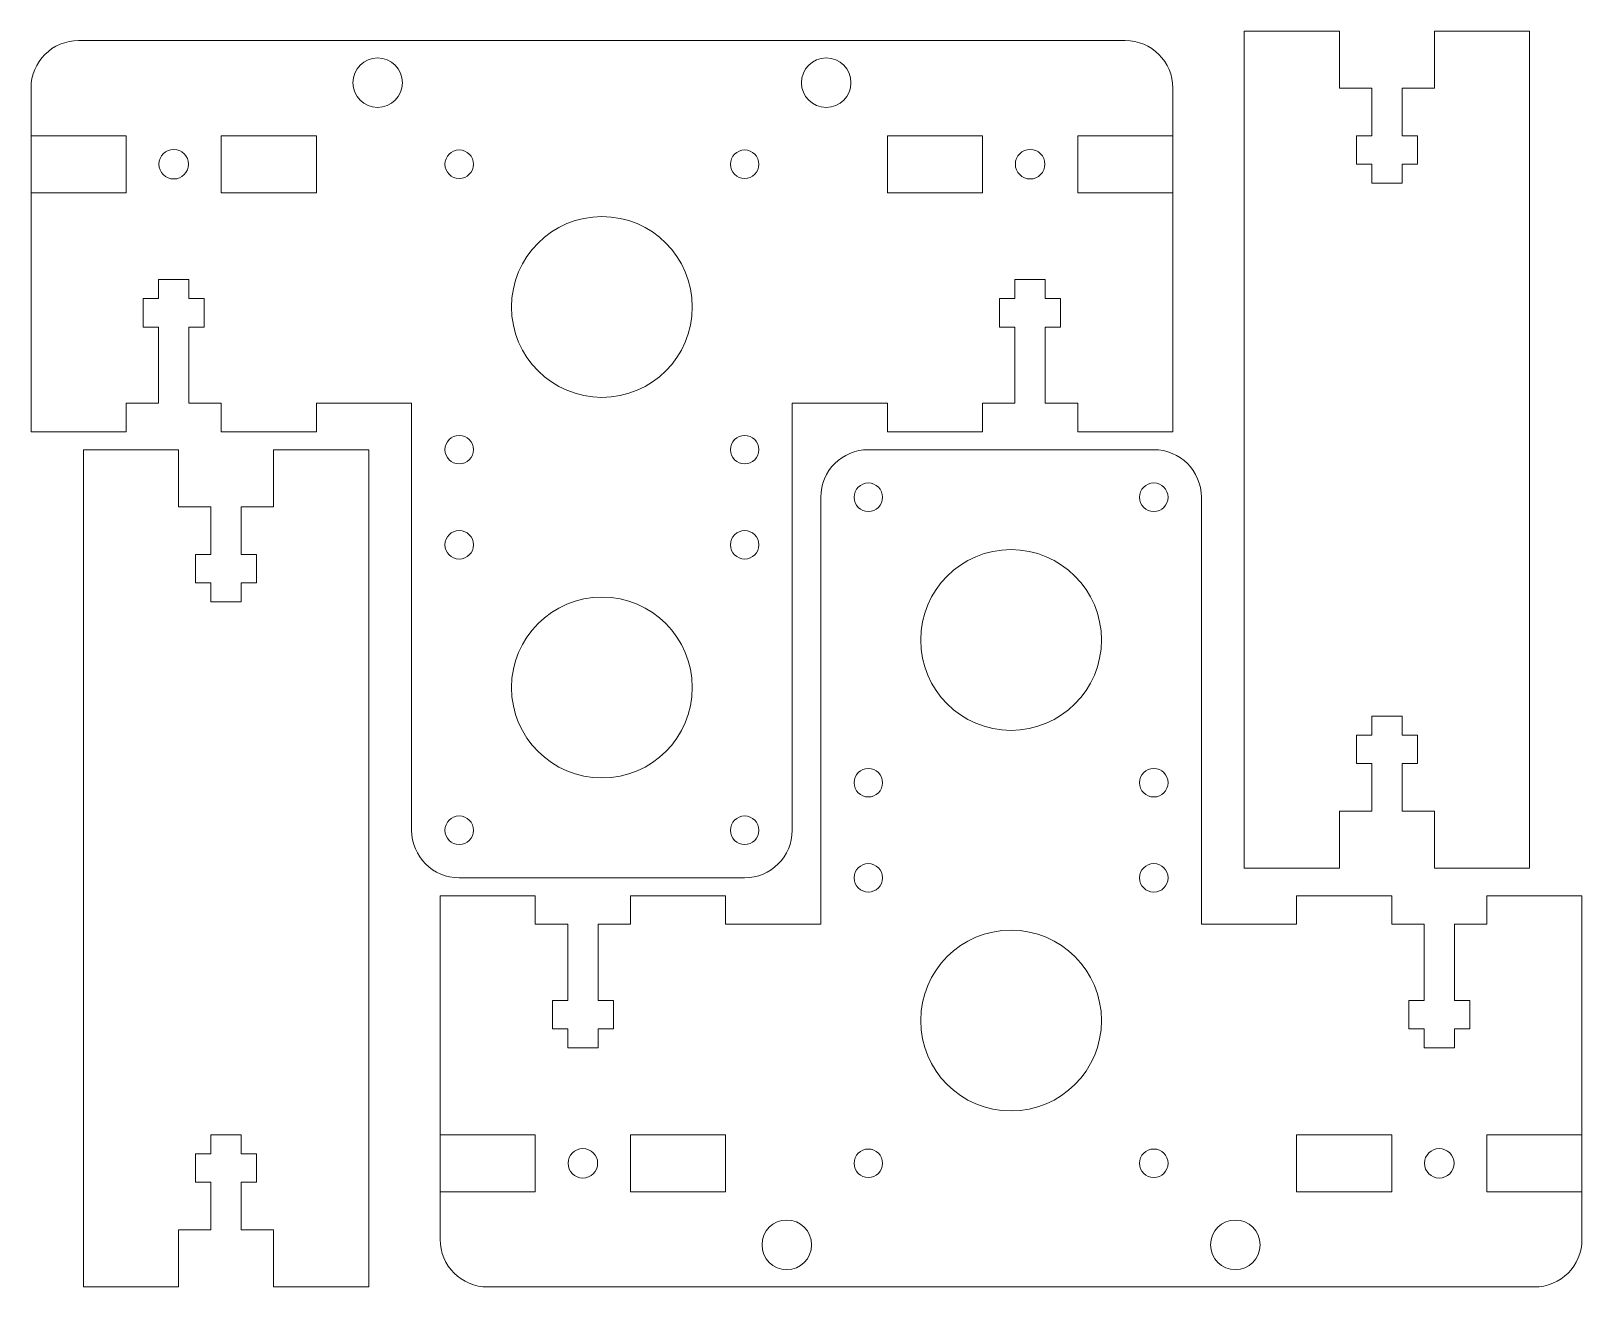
# Model space of a CAD drawing. Header units: centimetres. Extents: x -121 to 177, y -44 to 114.
# Drawn here: x -120.9 to -104.6, y -18.85 to -5.65 of the extents above; entities that cross this region are included whole.
import ezdxf

# ---------------------------------------------------------------- set-up
doc = ezdxf.new("R2010")
doc.units = ezdxf.units.CM
doc.header["$MEASUREMENT"] = 0
doc.layers.add('Layer 1', color=7, linetype='Continuous')

msp = doc.modelspace()

# ---------------------------------------------------------------- linework, layer by layer
at = {"layer": 'Layer 1', "lineweight": 18}
for centre in [(-112.957, -18.407), (-108.243, -18.407)]:
    msp.add_ellipse(centre, major_axis=(0, 0.2605), ratio=1, dxfattribs=at)
at = {"layer": 'Layer 1', "lineweight": 9}
for points, knots in [([(-105.15, -6.25), (-105.15, -6.25), (-105.15, -5.65), (-105.15, -5.65), (-105.15, -5.65), (-105.15, -5.65), (-106.15, -5.65), (-106.15, -5.65), (-106.15, -5.65), (-106.15, -5.65), (-106.15, -6.25), (-106.15, -6.25), (-106.15, -6.25), (-106.15, -6.25), (-106.49, -6.25), (-106.49, -6.25), (-106.49, -6.25), (-106.49, -6.25), (-106.49, -6.75), (-106.49, -6.75), (-106.49, -6.75), (-106.49, -6.75), (-106.33, -6.75), (-106.33, -6.75), (-106.33, -6.75), (-106.33, -6.75), (-106.33, -7.05), (-106.33, -7.05), (-106.33, -7.05), (-106.33, -7.05), (-106.49, -7.05), (-106.49, -7.05), (-106.49, -7.05), (-106.49, -7.05), (-106.49, -7.25), (-106.49, -7.25), (-106.49, -7.25), (-106.49, -7.25), (-106.81, -7.25), (-106.81, -7.25), (-106.81, -7.25), (-106.81, -7.25), (-106.81, -7.05), (-106.81, -7.05), (-106.81, -7.05), (-106.81, -7.05), (-106.97, -7.05), (-106.97, -7.05), (-106.97, -7.05), (-106.97, -7.05), (-106.97, -6.75), (-106.97, -6.75), (-106.97, -6.75), (-106.97, -6.75), (-106.81, -6.75), (-106.81, -6.75), (-106.81, -6.75), (-106.81, -6.75), (-106.81, -6.25), (-106.81, -6.25), (-106.81, -6.25), (-106.81, -6.25), (-107.15, -6.25), (-107.15, -6.25), (-107.15, -6.25), (-107.15, -6.25), (-107.15, -5.65), (-107.15, -5.65), (-107.15, -5.65), (-107.15, -5.65), (-108.15, -5.65), (-108.15, -5.65), (-108.15, -5.65), (-108.15, -5.65), (-108.15, -6.25), (-108.15, -6.25), (-108.15, -6.25), (-108.15, -6.25), (-108.15, -13.85), (-108.15, -13.85), (-108.15, -13.85), (-108.15, -13.85), (-108.15, -14.45), (-108.15, -14.45), (-108.15, -14.45), (-108.15, -14.45), (-107.15, -14.45), (-107.15, -14.45), (-107.15, -14.45), (-107.15, -14.45), (-107.15, -13.85), (-107.15, -13.85), (-107.15, -13.85), (-107.15, -13.85), (-106.81, -13.85), (-106.81, -13.85), (-106.81, -13.85), (-106.81, -13.85), (-106.81, -13.35), (-106.81, -13.35), (-106.81, -13.35), (-106.81, -13.35), (-106.97, -13.35), (-106.97, -13.35), (-106.97, -13.35), (-106.97, -13.35), (-106.97, -13.05), (-106.97, -13.05), (-106.97, -13.05), (-106.97, -13.05), (-106.81, -13.05), (-106.81, -13.05), (-106.81, -13.05), (-106.81, -13.05), (-106.81, -12.85), (-106.81, -12.85), (-106.81, -12.85), (-106.81, -12.85), (-106.49, -12.85), (-106.49, -12.85), (-106.49, -12.85), (-106.49, -12.85), (-106.49, -13.05), (-106.49, -13.05), (-106.49, -13.05), (-106.49, -13.05), (-106.33, -13.05), (-106.33, -13.05), (-106.33, -13.05), (-106.33, -13.05), (-106.33, -13.35), (-106.33, -13.35), (-106.33, -13.35), (-106.33, -13.35), (-106.49, -13.35), (-106.49, -13.35), (-106.49, -13.35), (-106.49, -13.35), (-106.49, -13.85), (-106.49, -13.85), (-106.49, -13.85), (-106.49, -13.85), (-106.15, -13.85), (-106.15, -13.85), (-106.15, -13.85), (-106.15, -13.85), (-106.15, -14.45), (-106.15, -14.45), (-106.15, -14.45), (-106.15, -14.45), (-105.15, -14.45), (-105.15, -14.45), (-105.15, -14.45), (-105.15, -14.45), (-105.15, -13.85), (-105.15, -13.85), (-105.15, -13.85), (-105.15, -13.85), (-105.15, -6.25), (-105.15, -6.25)], [0, 0, 0, 0, 0.025, 0.025, 0.025, 0.025, 0.05, 0.05, 0.05, 0.05, 0.075, 0.075, 0.075, 0.075, 0.1, 0.1, 0.1, 0.1, 0.125, 0.125, 0.125, 0.125, 0.15, 0.15, 0.15, 0.15, 0.175, 0.175, 0.175, 0.175, 0.2, 0.2, 0.2, 0.2, 0.225, 0.225, 0.225, 0.225, 0.25, 0.25, 0.25, 0.25, 0.275, 0.275, 0.275, 0.275, 0.3, 0.3, 0.3, 0.3, 0.325, 0.325, 0.325, 0.325, 0.35, 0.35, 0.35, 0.35, 0.375, 0.375, 0.375, 0.375, 0.4, 0.4, 0.4, 0.4, 0.425, 0.425, 0.425, 0.425, 0.45, 0.45, 0.45, 0.45, 0.475, 0.475, 0.475, 0.475, 0.5, 0.5, 0.5, 0.5, 0.525, 0.525, 0.525, 0.525, 0.55, 0.55, 0.55, 0.55, 0.575, 0.575, 0.575, 0.575, 0.6, 0.6, 0.6, 0.6, 0.625, 0.625, 0.625, 0.625, 0.65, 0.65, 0.65, 0.65, 0.675, 0.675, 0.675, 0.675, 0.7, 0.7, 0.7, 0.7, 0.725, 0.725, 0.725, 0.725, 0.75, 0.75, 0.75, 0.75, 0.775, 0.775, 0.775, 0.775, 0.8, 0.8, 0.8, 0.8, 0.825, 0.825, 0.825, 0.825, 0.85, 0.85, 0.85, 0.85, 0.875, 0.875, 0.875, 0.875, 0.9, 0.9, 0.9, 0.9, 0.925, 0.925, 0.925, 0.925, 0.95, 0.95, 0.95, 0.95, 0.975, 0.975, 0.975, 0.975, 1, 1, 1, 1]), ([(-117.9, -9.5625), (-117.9, -9.5625), (-117.9, -9.8625), (-117.9, -9.8625), (-117.9, -9.8625), (-117.9, -9.8625), (-118.9, -9.8625), (-118.9, -9.8625), (-118.9, -9.8625), (-118.9, -9.8625), (-118.9, -9.5625), (-118.9, -9.5625), (-118.9, -9.5625), (-118.9, -9.5625), (-119.24, -9.5625), (-119.24, -9.5625), (-119.24, -9.5625), (-119.24, -9.5625), (-119.24, -8.7625), (-119.24, -8.7625), (-119.24, -8.7625), (-119.24, -8.7625), (-119.08, -8.7625), (-119.08, -8.7625), (-119.08, -8.7625), (-119.08, -8.7625), (-119.08, -8.4625), (-119.08, -8.4625), (-119.08, -8.4625), (-119.08, -8.4625), (-119.24, -8.4625), (-119.24, -8.4625), (-119.24, -8.4625), (-119.24, -8.4625), (-119.24, -8.2625), (-119.24, -8.2625), (-119.24, -8.2625), (-119.24, -8.2625), (-119.56, -8.2625), (-119.56, -8.2625), (-119.56, -8.2625), (-119.56, -8.2625), (-119.56, -8.4625), (-119.56, -8.4625), (-119.56, -8.4625), (-119.56, -8.4625), (-119.72, -8.4625), (-119.72, -8.4625), (-119.72, -8.4625), (-119.72, -8.4625), (-119.72, -8.7625), (-119.72, -8.7625), (-119.72, -8.7625), (-119.72, -8.7625), (-119.56, -8.7625), (-119.56, -8.7625), (-119.56, -8.7625), (-119.56, -8.7625), (-119.56, -9.5625), (-119.56, -9.5625), (-119.56, -9.5625), (-119.56, -9.5625), (-119.9, -9.5625), (-119.9, -9.5625), (-119.9, -9.5625), (-119.9, -9.5625), (-119.9, -9.8625), (-119.9, -9.8625), (-119.9, -9.8625), (-119.9, -9.8625), (-120.9, -9.8625), (-120.9, -9.8625), (-120.9, -9.8625), (-120.9, -9.8625), (-120.9, -9.5625), (-120.9, -9.5625), (-120.9, -9.5625), (-120.9, -9.5625), (-120.9, -6.25), (-120.9, -6.25), (-120.9, -6.25), (-120.9, -5.97391), (-120.67609, -5.75), (-120.4, -5.75), (-120.4, -5.75), (-120.4, -5.75), (-109.4, -5.75), (-109.4, -5.75), (-109.4, -5.75), (-109.12391, -5.75), (-108.9, -5.97391), (-108.9, -6.25), (-108.9, -6.25), (-108.9, -6.25), (-108.9, -9.5625), (-108.9, -9.5625), (-108.9, -9.5625), (-108.9, -9.5625), (-108.9, -9.8625), (-108.9, -9.8625), (-108.9, -9.8625), (-108.9, -9.8625), (-109.9, -9.8625), (-109.9, -9.8625), (-109.9, -9.8625), (-109.9, -9.8625), (-109.9, -9.5625), (-109.9, -9.5625), (-109.9, -9.5625), (-109.9, -9.5625), (-110.24, -9.5625), (-110.24, -9.5625), (-110.24, -9.5625), (-110.24, -9.5625), (-110.24, -8.7625), (-110.24, -8.7625), (-110.24, -8.7625), (-110.24, -8.7625), (-110.08, -8.7625), (-110.08, -8.7625), (-110.08, -8.7625), (-110.08, -8.7625), (-110.08, -8.4625), (-110.08, -8.4625), (-110.08, -8.4625), (-110.08, -8.4625), (-110.24, -8.4625), (-110.24, -8.4625), (-110.24, -8.4625), (-110.24, -8.4625), (-110.24, -8.2625), (-110.24, -8.2625), (-110.24, -8.2625), (-110.24, -8.2625), (-110.56, -8.2625), (-110.56, -8.2625), (-110.56, -8.2625), (-110.56, -8.2625), (-110.56, -8.4625), (-110.56, -8.4625), (-110.56, -8.4625), (-110.56, -8.4625), (-110.72, -8.4625), (-110.72, -8.4625), (-110.72, -8.4625), (-110.72, -8.4625), (-110.72, -8.7625), (-110.72, -8.7625), (-110.72, -8.7625), (-110.72, -8.7625), (-110.56, -8.7625), (-110.56, -8.7625), (-110.56, -8.7625), (-110.56, -8.7625), (-110.56, -9.5625), (-110.56, -9.5625), (-110.56, -9.5625), (-110.56, -9.5625), (-110.9, -9.5625), (-110.9, -9.5625), (-110.9, -9.5625), (-110.9, -9.5625), (-110.9, -9.8625), (-110.9, -9.8625), (-110.9, -9.8625), (-110.9, -9.8625), (-111.9, -9.8625), (-111.9, -9.8625), (-111.9, -9.8625), (-111.9, -9.8625), (-111.9, -9.5625), (-111.9, -9.5625), (-111.9, -9.5625), (-111.9, -9.5625), (-112.9, -9.5625), (-112.9, -9.5625), (-112.9, -9.5625), (-112.9, -9.5625), (-112.9, -14.05), (-112.9, -14.05), (-112.9, -14.05), (-112.9, -14.32609), (-113.12391, -14.55), (-113.4, -14.55), (-113.4, -14.55), (-113.4, -14.55), (-116.4, -14.55), (-116.4, -14.55), (-116.4, -14.55), (-116.67609, -14.55), (-116.9, -14.32609), (-116.9, -14.05), (-116.9, -14.05), (-116.9, -14.05), (-116.9, -9.5625), (-116.9, -9.5625), (-116.9, -9.5625), (-116.9, -9.5625), (-117.9, -9.5625), (-117.9, -9.5625)], [0, 0, 0, 0, 0.02, 0.02, 0.02, 0.02, 0.04, 0.04, 0.04, 0.04, 0.06, 0.06, 0.06, 0.06, 0.08, 0.08, 0.08, 0.08, 0.1, 0.1, 0.1, 0.1, 0.12, 0.12, 0.12, 0.12, 0.14, 0.14, 0.14, 0.14, 0.16, 0.16, 0.16, 0.16, 0.18, 0.18, 0.18, 0.18, 0.2, 0.2, 0.2, 0.2, 0.22, 0.22, 0.22, 0.22, 0.24, 0.24, 0.24, 0.24, 0.26, 0.26, 0.26, 0.26, 0.28, 0.28, 0.28, 0.28, 0.3, 0.3, 0.3, 0.3, 0.32, 0.32, 0.32, 0.32, 0.34, 0.34, 0.34, 0.34, 0.36, 0.36, 0.36, 0.36, 0.38, 0.38, 0.38, 0.38, 0.4, 0.4, 0.4, 0.4, 0.42, 0.42, 0.42, 0.42, 0.44, 0.44, 0.44, 0.44, 0.46, 0.46, 0.46, 0.46, 0.48, 0.48, 0.48, 0.48, 0.5, 0.5, 0.5, 0.5, 0.52, 0.52, 0.52, 0.52, 0.54, 0.54, 0.54, 0.54, 0.56, 0.56, 0.56, 0.56, 0.58, 0.58, 0.58, 0.58, 0.6, 0.6, 0.6, 0.6, 0.62, 0.62, 0.62, 0.62, 0.64, 0.64, 0.64, 0.64, 0.66, 0.66, 0.66, 0.66, 0.68, 0.68, 0.68, 0.68, 0.7, 0.7, 0.7, 0.7, 0.72, 0.72, 0.72, 0.72, 0.74, 0.74, 0.74, 0.74, 0.76, 0.76, 0.76, 0.76, 0.78, 0.78, 0.78, 0.78, 0.8, 0.8, 0.8, 0.8, 0.82, 0.82, 0.82, 0.82, 0.84, 0.84, 0.84, 0.84, 0.86, 0.86, 0.86, 0.86, 0.88, 0.88, 0.88, 0.88, 0.9, 0.9, 0.9, 0.9, 0.92, 0.92, 0.92, 0.92, 0.94, 0.94, 0.94, 0.94, 0.96, 0.96, 0.96, 0.96, 0.98, 0.98, 0.98, 0.98, 1, 1, 1, 1]), ([(-119.9, -7.35), (-119.9, -7.35), (-120.9, -7.35), (-120.9, -7.35), (-120.9, -7.35), (-120.9, -7.35), (-120.9, -6.75), (-120.9, -6.75), (-120.9, -6.75), (-120.9, -6.75), (-119.9, -6.75), (-119.9, -6.75), (-119.9, -6.75), (-119.9, -6.75), (-119.9, -7.35), (-119.9, -7.35)], [0, 0, 0, 0, 0.25, 0.25, 0.25, 0.25, 0.5, 0.5, 0.5, 0.5, 0.75, 0.75, 0.75, 0.75, 1, 1, 1, 1]), ([(-117.9, -7.35), (-117.9, -7.35), (-118.9, -7.35), (-118.9, -7.35), (-118.9, -7.35), (-118.9, -7.35), (-118.9, -6.75), (-118.9, -6.75), (-118.9, -6.75), (-118.9, -6.75), (-117.9, -6.75), (-117.9, -6.75), (-117.9, -6.75), (-117.9, -6.75), (-117.9, -7.35), (-117.9, -7.35)], [0, 0, 0, 0, 0.25, 0.25, 0.25, 0.25, 0.5, 0.5, 0.5, 0.5, 0.75, 0.75, 0.75, 0.75, 1, 1, 1, 1]), ([(-110.9, -7.35), (-110.9, -7.35), (-111.9, -7.35), (-111.9, -7.35), (-111.9, -7.35), (-111.9, -7.35), (-111.9, -6.75), (-111.9, -6.75), (-111.9, -6.75), (-111.9, -6.75), (-110.9, -6.75), (-110.9, -6.75), (-110.9, -6.75), (-110.9, -6.75), (-110.9, -7.35), (-110.9, -7.35)], [0, 0, 0, 0, 0.25, 0.25, 0.25, 0.25, 0.5, 0.5, 0.5, 0.5, 0.75, 0.75, 0.75, 0.75, 1, 1, 1, 1]), ([(-108.9, -7.35), (-108.9, -7.35), (-109.9, -7.35), (-109.9, -7.35), (-109.9, -7.35), (-109.9, -7.35), (-109.9, -6.75), (-109.9, -6.75), (-109.9, -6.75), (-109.9, -6.75), (-108.9, -6.75), (-108.9, -6.75), (-108.9, -6.75), (-108.9, -6.75), (-108.9, -7.35), (-108.9, -7.35)], [0, 0, 0, 0, 0.25, 0.25, 0.25, 0.25, 0.5, 0.5, 0.5, 0.5, 0.75, 0.75, 0.75, 0.75, 1, 1, 1, 1]), ([(-119.4, -7.205), (-119.48559, -7.205), (-119.555, -7.13559), (-119.555, -7.05), (-119.555, -7.05), (-119.555, -6.96441), (-119.48559, -6.895), (-119.4, -6.895), (-119.4, -6.895), (-119.31441, -6.895), (-119.245, -6.96441), (-119.245, -7.05), (-119.245, -7.05), (-119.245, -7.13559), (-119.31441, -7.205), (-119.4, -7.205)], [0, 0, 0, 0, 0.25, 0.25, 0.25, 0.25, 0.5, 0.5, 0.5, 0.5, 0.75, 0.75, 0.75, 0.75, 1, 1, 1, 1]), ([(-110.4, -7.205), (-110.48559, -7.205), (-110.555, -7.13559), (-110.555, -7.05), (-110.555, -7.05), (-110.555, -6.96441), (-110.48559, -6.895), (-110.4, -6.895), (-110.4, -6.895), (-110.31441, -6.895), (-110.245, -6.96441), (-110.245, -7.05), (-110.245, -7.05), (-110.245, -7.13559), (-110.31441, -7.205), (-110.4, -7.205)], [0, 0, 0, 0, 0.25, 0.25, 0.25, 0.25, 0.5, 0.5, 0.5, 0.5, 0.75, 0.75, 0.75, 0.75, 1, 1, 1, 1]), ([(-117.35, -10.65), (-117.35, -10.65), (-117.35, -10.05), (-117.35, -10.05), (-117.35, -10.05), (-117.35, -10.05), (-118.35, -10.05), (-118.35, -10.05), (-118.35, -10.05), (-118.35, -10.05), (-118.35, -10.65), (-118.35, -10.65), (-118.35, -10.65), (-118.35, -10.65), (-118.69, -10.65), (-118.69, -10.65), (-118.69, -10.65), (-118.69, -10.65), (-118.69, -11.15), (-118.69, -11.15), (-118.69, -11.15), (-118.69, -11.15), (-118.53, -11.15), (-118.53, -11.15), (-118.53, -11.15), (-118.53, -11.15), (-118.53, -11.45), (-118.53, -11.45), (-118.53, -11.45), (-118.53, -11.45), (-118.69, -11.45), (-118.69, -11.45), (-118.69, -11.45), (-118.69, -11.45), (-118.69, -11.65), (-118.69, -11.65), (-118.69, -11.65), (-118.69, -11.65), (-119.01, -11.65), (-119.01, -11.65), (-119.01, -11.65), (-119.01, -11.65), (-119.01, -11.45), (-119.01, -11.45), (-119.01, -11.45), (-119.01, -11.45), (-119.17, -11.45), (-119.17, -11.45), (-119.17, -11.45), (-119.17, -11.45), (-119.17, -11.15), (-119.17, -11.15), (-119.17, -11.15), (-119.17, -11.15), (-119.01, -11.15), (-119.01, -11.15), (-119.01, -11.15), (-119.01, -11.15), (-119.01, -10.65), (-119.01, -10.65), (-119.01, -10.65), (-119.01, -10.65), (-119.35, -10.65), (-119.35, -10.65), (-119.35, -10.65), (-119.35, -10.65), (-119.35, -10.05), (-119.35, -10.05), (-119.35, -10.05), (-119.35, -10.05), (-120.35, -10.05), (-120.35, -10.05), (-120.35, -10.05), (-120.35, -10.05), (-120.35, -10.65), (-120.35, -10.65), (-120.35, -10.65), (-120.35, -10.65), (-120.35, -18.25), (-120.35, -18.25), (-120.35, -18.25), (-120.35, -18.25), (-120.35, -18.85), (-120.35, -18.85), (-120.35, -18.85), (-120.35, -18.85), (-119.35, -18.85), (-119.35, -18.85), (-119.35, -18.85), (-119.35, -18.85), (-119.35, -18.25), (-119.35, -18.25), (-119.35, -18.25), (-119.35, -18.25), (-119.01, -18.25), (-119.01, -18.25), (-119.01, -18.25), (-119.01, -18.25), (-119.01, -17.75), (-119.01, -17.75), (-119.01, -17.75), (-119.01, -17.75), (-119.17, -17.75), (-119.17, -17.75), (-119.17, -17.75), (-119.17, -17.75), (-119.17, -17.45), (-119.17, -17.45), (-119.17, -17.45), (-119.17, -17.45), (-119.01, -17.45), (-119.01, -17.45), (-119.01, -17.45), (-119.01, -17.45), (-119.01, -17.25), (-119.01, -17.25), (-119.01, -17.25), (-119.01, -17.25), (-118.69, -17.25), (-118.69, -17.25), (-118.69, -17.25), (-118.69, -17.25), (-118.69, -17.45), (-118.69, -17.45), (-118.69, -17.45), (-118.69, -17.45), (-118.53, -17.45), (-118.53, -17.45), (-118.53, -17.45), (-118.53, -17.45), (-118.53, -17.75), (-118.53, -17.75), (-118.53, -17.75), (-118.53, -17.75), (-118.69, -17.75), (-118.69, -17.75), (-118.69, -17.75), (-118.69, -17.75), (-118.69, -18.25), (-118.69, -18.25), (-118.69, -18.25), (-118.69, -18.25), (-118.35, -18.25), (-118.35, -18.25), (-118.35, -18.25), (-118.35, -18.25), (-118.35, -18.85), (-118.35, -18.85), (-118.35, -18.85), (-118.35, -18.85), (-117.35, -18.85), (-117.35, -18.85), (-117.35, -18.85), (-117.35, -18.85), (-117.35, -18.25), (-117.35, -18.25), (-117.35, -18.25), (-117.35, -18.25), (-117.35, -10.65), (-117.35, -10.65)], [0, 0, 0, 0, 0.025, 0.025, 0.025, 0.025, 0.05, 0.05, 0.05, 0.05, 0.075, 0.075, 0.075, 0.075, 0.1, 0.1, 0.1, 0.1, 0.125, 0.125, 0.125, 0.125, 0.15, 0.15, 0.15, 0.15, 0.175, 0.175, 0.175, 0.175, 0.2, 0.2, 0.2, 0.2, 0.225, 0.225, 0.225, 0.225, 0.25, 0.25, 0.25, 0.25, 0.275, 0.275, 0.275, 0.275, 0.3, 0.3, 0.3, 0.3, 0.325, 0.325, 0.325, 0.325, 0.35, 0.35, 0.35, 0.35, 0.375, 0.375, 0.375, 0.375, 0.4, 0.4, 0.4, 0.4, 0.425, 0.425, 0.425, 0.425, 0.45, 0.45, 0.45, 0.45, 0.475, 0.475, 0.475, 0.475, 0.5, 0.5, 0.5, 0.5, 0.525, 0.525, 0.525, 0.525, 0.55, 0.55, 0.55, 0.55, 0.575, 0.575, 0.575, 0.575, 0.6, 0.6, 0.6, 0.6, 0.625, 0.625, 0.625, 0.625, 0.65, 0.65, 0.65, 0.65, 0.675, 0.675, 0.675, 0.675, 0.7, 0.7, 0.7, 0.7, 0.725, 0.725, 0.725, 0.725, 0.75, 0.75, 0.75, 0.75, 0.775, 0.775, 0.775, 0.775, 0.8, 0.8, 0.8, 0.8, 0.825, 0.825, 0.825, 0.825, 0.85, 0.85, 0.85, 0.85, 0.875, 0.875, 0.875, 0.875, 0.9, 0.9, 0.9, 0.9, 0.925, 0.925, 0.925, 0.925, 0.95, 0.95, 0.95, 0.95, 0.975, 0.975, 0.975, 0.975, 1, 1, 1, 1]), ([(-107.6, -15.0375), (-107.6, -15.0375), (-107.6, -14.7375), (-107.6, -14.7375), (-107.6, -14.7375), (-107.6, -14.7375), (-106.6, -14.7375), (-106.6, -14.7375), (-106.6, -14.7375), (-106.6, -14.7375), (-106.6, -15.0375), (-106.6, -15.0375), (-106.6, -15.0375), (-106.6, -15.0375), (-106.26, -15.0375), (-106.26, -15.0375), (-106.26, -15.0375), (-106.26, -15.0375), (-106.26, -15.8375), (-106.26, -15.8375), (-106.26, -15.8375), (-106.26, -15.8375), (-106.42, -15.8375), (-106.42, -15.8375), (-106.42, -15.8375), (-106.42, -15.8375), (-106.42, -16.1375), (-106.42, -16.1375), (-106.42, -16.1375), (-106.42, -16.1375), (-106.26, -16.1375), (-106.26, -16.1375), (-106.26, -16.1375), (-106.26, -16.1375), (-106.26, -16.3375), (-106.26, -16.3375), (-106.26, -16.3375), (-106.26, -16.3375), (-105.94, -16.3375), (-105.94, -16.3375), (-105.94, -16.3375), (-105.94, -16.3375), (-105.94, -16.1375), (-105.94, -16.1375), (-105.94, -16.1375), (-105.94, -16.1375), (-105.78, -16.1375), (-105.78, -16.1375), (-105.78, -16.1375), (-105.78, -16.1375), (-105.78, -15.8375), (-105.78, -15.8375), (-105.78, -15.8375), (-105.78, -15.8375), (-105.94, -15.8375), (-105.94, -15.8375), (-105.94, -15.8375), (-105.94, -15.8375), (-105.94, -15.0375), (-105.94, -15.0375), (-105.94, -15.0375), (-105.94, -15.0375), (-105.6, -15.0375), (-105.6, -15.0375), (-105.6, -15.0375), (-105.6, -15.0375), (-105.6, -14.7375), (-105.6, -14.7375), (-105.6, -14.7375), (-105.6, -14.7375), (-104.6, -14.7375), (-104.6, -14.7375), (-104.6, -14.7375), (-104.6, -14.7375), (-104.6, -15.0375), (-104.6, -15.0375), (-104.6, -15.0375), (-104.6, -15.0375), (-104.6, -18.35), (-104.6, -18.35), (-104.6, -18.35), (-104.6, -18.62609), (-104.82391, -18.85), (-105.1, -18.85), (-105.1, -18.85), (-105.1, -18.85), (-116.1, -18.85), (-116.1, -18.85), (-116.1, -18.85), (-116.37609, -18.85), (-116.6, -18.62609), (-116.6, -18.35), (-116.6, -18.35), (-116.6, -18.35), (-116.6, -15.0375), (-116.6, -15.0375), (-116.6, -15.0375), (-116.6, -15.0375), (-116.6, -14.7375), (-116.6, -14.7375), (-116.6, -14.7375), (-116.6, -14.7375), (-115.6, -14.7375), (-115.6, -14.7375), (-115.6, -14.7375), (-115.6, -14.7375), (-115.6, -15.0375), (-115.6, -15.0375), (-115.6, -15.0375), (-115.6, -15.0375), (-115.26, -15.0375), (-115.26, -15.0375), (-115.26, -15.0375), (-115.26, -15.0375), (-115.26, -15.8375), (-115.26, -15.8375), (-115.26, -15.8375), (-115.26, -15.8375), (-115.42, -15.8375), (-115.42, -15.8375), (-115.42, -15.8375), (-115.42, -15.8375), (-115.42, -16.1375), (-115.42, -16.1375), (-115.42, -16.1375), (-115.42, -16.1375), (-115.26, -16.1375), (-115.26, -16.1375), (-115.26, -16.1375), (-115.26, -16.1375), (-115.26, -16.3375), (-115.26, -16.3375), (-115.26, -16.3375), (-115.26, -16.3375), (-114.94, -16.3375), (-114.94, -16.3375), (-114.94, -16.3375), (-114.94, -16.3375), (-114.94, -16.1375), (-114.94, -16.1375), (-114.94, -16.1375), (-114.94, -16.1375), (-114.78, -16.1375), (-114.78, -16.1375), (-114.78, -16.1375), (-114.78, -16.1375), (-114.78, -15.8375), (-114.78, -15.8375), (-114.78, -15.8375), (-114.78, -15.8375), (-114.94, -15.8375), (-114.94, -15.8375), (-114.94, -15.8375), (-114.94, -15.8375), (-114.94, -15.0375), (-114.94, -15.0375), (-114.94, -15.0375), (-114.94, -15.0375), (-114.6, -15.0375), (-114.6, -15.0375), (-114.6, -15.0375), (-114.6, -15.0375), (-114.6, -14.7375), (-114.6, -14.7375), (-114.6, -14.7375), (-114.6, -14.7375), (-113.6, -14.7375), (-113.6, -14.7375), (-113.6, -14.7375), (-113.6, -14.7375), (-113.6, -15.0375), (-113.6, -15.0375), (-113.6, -15.0375), (-113.6, -15.0375), (-112.6, -15.0375), (-112.6, -15.0375), (-112.6, -15.0375), (-112.6, -15.0375), (-112.6, -10.55), (-112.6, -10.55), (-112.6, -10.55), (-112.6, -10.27391), (-112.37609, -10.05), (-112.1, -10.05), (-112.1, -10.05), (-112.1, -10.05), (-109.1, -10.05), (-109.1, -10.05), (-109.1, -10.05), (-108.82391, -10.05), (-108.6, -10.27391), (-108.6, -10.55), (-108.6, -10.55), (-108.6, -10.55), (-108.6, -15.0375), (-108.6, -15.0375), (-108.6, -15.0375), (-108.6, -15.0375), (-107.6, -15.0375), (-107.6, -15.0375)], [0, 0, 0, 0, 0.02, 0.02, 0.02, 0.02, 0.04, 0.04, 0.04, 0.04, 0.06, 0.06, 0.06, 0.06, 0.08, 0.08, 0.08, 0.08, 0.1, 0.1, 0.1, 0.1, 0.12, 0.12, 0.12, 0.12, 0.14, 0.14, 0.14, 0.14, 0.16, 0.16, 0.16, 0.16, 0.18, 0.18, 0.18, 0.18, 0.2, 0.2, 0.2, 0.2, 0.22, 0.22, 0.22, 0.22, 0.24, 0.24, 0.24, 0.24, 0.26, 0.26, 0.26, 0.26, 0.28, 0.28, 0.28, 0.28, 0.3, 0.3, 0.3, 0.3, 0.32, 0.32, 0.32, 0.32, 0.34, 0.34, 0.34, 0.34, 0.36, 0.36, 0.36, 0.36, 0.38, 0.38, 0.38, 0.38, 0.4, 0.4, 0.4, 0.4, 0.42, 0.42, 0.42, 0.42, 0.44, 0.44, 0.44, 0.44, 0.46, 0.46, 0.46, 0.46, 0.48, 0.48, 0.48, 0.48, 0.5, 0.5, 0.5, 0.5, 0.52, 0.52, 0.52, 0.52, 0.54, 0.54, 0.54, 0.54, 0.56, 0.56, 0.56, 0.56, 0.58, 0.58, 0.58, 0.58, 0.6, 0.6, 0.6, 0.6, 0.62, 0.62, 0.62, 0.62, 0.64, 0.64, 0.64, 0.64, 0.66, 0.66, 0.66, 0.66, 0.68, 0.68, 0.68, 0.68, 0.7, 0.7, 0.7, 0.7, 0.72, 0.72, 0.72, 0.72, 0.74, 0.74, 0.74, 0.74, 0.76, 0.76, 0.76, 0.76, 0.78, 0.78, 0.78, 0.78, 0.8, 0.8, 0.8, 0.8, 0.82, 0.82, 0.82, 0.82, 0.84, 0.84, 0.84, 0.84, 0.86, 0.86, 0.86, 0.86, 0.88, 0.88, 0.88, 0.88, 0.9, 0.9, 0.9, 0.9, 0.92, 0.92, 0.92, 0.92, 0.94, 0.94, 0.94, 0.94, 0.96, 0.96, 0.96, 0.96, 0.98, 0.98, 0.98, 0.98, 1, 1, 1, 1]), ([(-116.6, -17.25), (-116.6, -17.25), (-115.6, -17.25), (-115.6, -17.25), (-115.6, -17.25), (-115.6, -17.25), (-115.6, -17.85), (-115.6, -17.85), (-115.6, -17.85), (-115.6, -17.85), (-116.6, -17.85), (-116.6, -17.85), (-116.6, -17.85), (-116.6, -17.85), (-116.6, -17.25), (-116.6, -17.25)], [0, 0, 0, 0, 0.25, 0.25, 0.25, 0.25, 0.5, 0.5, 0.5, 0.5, 0.75, 0.75, 0.75, 0.75, 1, 1, 1, 1]), ([(-114.6, -17.25), (-114.6, -17.25), (-113.6, -17.25), (-113.6, -17.25), (-113.6, -17.25), (-113.6, -17.25), (-113.6, -17.85), (-113.6, -17.85), (-113.6, -17.85), (-113.6, -17.85), (-114.6, -17.85), (-114.6, -17.85), (-114.6, -17.85), (-114.6, -17.85), (-114.6, -17.25), (-114.6, -17.25)], [0, 0, 0, 0, 0.25, 0.25, 0.25, 0.25, 0.5, 0.5, 0.5, 0.5, 0.75, 0.75, 0.75, 0.75, 1, 1, 1, 1]), ([(-107.6, -17.25), (-107.6, -17.25), (-106.6, -17.25), (-106.6, -17.25), (-106.6, -17.25), (-106.6, -17.25), (-106.6, -17.85), (-106.6, -17.85), (-106.6, -17.85), (-106.6, -17.85), (-107.6, -17.85), (-107.6, -17.85), (-107.6, -17.85), (-107.6, -17.85), (-107.6, -17.25), (-107.6, -17.25)], [0, 0, 0, 0, 0.25, 0.25, 0.25, 0.25, 0.5, 0.5, 0.5, 0.5, 0.75, 0.75, 0.75, 0.75, 1, 1, 1, 1]), ([(-105.6, -17.25), (-105.6, -17.25), (-104.6, -17.25), (-104.6, -17.25), (-104.6, -17.25), (-104.6, -17.25), (-104.6, -17.85), (-104.6, -17.85), (-104.6, -17.85), (-104.6, -17.85), (-105.6, -17.85), (-105.6, -17.85), (-105.6, -17.85), (-105.6, -17.85), (-105.6, -17.25), (-105.6, -17.25)], [0, 0, 0, 0, 0.25, 0.25, 0.25, 0.25, 0.5, 0.5, 0.5, 0.5, 0.75, 0.75, 0.75, 0.75, 1, 1, 1, 1]), ([(-115.1, -17.395), (-115.01441, -17.395), (-114.945, -17.46441), (-114.945, -17.55), (-114.945, -17.55), (-114.945, -17.63559), (-115.01441, -17.705), (-115.1, -17.705), (-115.1, -17.705), (-115.18559, -17.705), (-115.255, -17.63559), (-115.255, -17.55), (-115.255, -17.55), (-115.255, -17.46441), (-115.18559, -17.395), (-115.1, -17.395)], [0, 0, 0, 0, 0.25, 0.25, 0.25, 0.25, 0.5, 0.5, 0.5, 0.5, 0.75, 0.75, 0.75, 0.75, 1, 1, 1, 1]), ([(-106.1, -17.395), (-106.01441, -17.395), (-105.945, -17.46441), (-105.945, -17.55), (-105.945, -17.55), (-105.945, -17.63559), (-106.01441, -17.705), (-106.1, -17.705), (-106.1, -17.705), (-106.18559, -17.705), (-106.255, -17.63559), (-106.255, -17.55), (-106.255, -17.55), (-106.255, -17.46441), (-106.18559, -17.395), (-106.1, -17.395)], [0, 0, 0, 0, 0.25, 0.25, 0.25, 0.25, 0.5, 0.5, 0.5, 0.5, 0.75, 0.75, 0.75, 0.75, 1, 1, 1, 1])]:
    msp.add_open_spline(points, degree=3, knots=knots, dxfattribs=at)
at = {"layer": 'Layer 1', "lineweight": 18}
for points in [[(-117.257, -6.4535), (-117.40085, -6.4535), (-117.5175, -6.33685), (-117.5175, -6.193), (-117.5175, -6.193), (-117.5175, -6.04915), (-117.40085, -5.9325), (-117.257, -5.9325), (-117.257, -5.9325), (-117.11315, -5.9325), (-116.9965, -6.04915), (-116.9965, -6.193), (-116.9965, -6.193), (-116.9965, -6.33685), (-117.11315, -6.4535), (-117.257, -6.4535)], [(-112.543, -6.4535), (-112.68685, -6.4535), (-112.8035, -6.33685), (-112.8035, -6.193), (-112.8035, -6.193), (-112.8035, -6.04915), (-112.68685, -5.9325), (-112.543, -5.9325), (-112.543, -5.9325), (-112.39915, -5.9325), (-112.2825, -6.04915), (-112.2825, -6.193), (-112.2825, -6.193), (-112.2825, -6.33685), (-112.39915, -6.4535), (-112.543, -6.4535)], [(-116.4, -7.2), (-116.48283, -7.2), (-116.55, -7.13283), (-116.55, -7.05), (-116.55, -7.05), (-116.55, -6.96717), (-116.48283, -6.9), (-116.4, -6.9), (-116.4, -6.9), (-116.31717, -6.9), (-116.25, -6.96717), (-116.25, -7.05), (-116.25, -7.05), (-116.25, -7.13283), (-116.31717, -7.2), (-116.4, -7.2)], [(-113.4, -7.2), (-113.48283, -7.2), (-113.55, -7.13283), (-113.55, -7.05), (-113.55, -7.05), (-113.55, -6.96717), (-113.48283, -6.9), (-113.4, -6.9), (-113.4, -6.9), (-113.31717, -6.9), (-113.25, -6.96717), (-113.25, -7.05), (-113.25, -7.05), (-113.25, -7.13283), (-113.31717, -7.2), (-113.4, -7.2)], [(-114.9, -9.5), (-115.42458, -9.5), (-115.85, -9.07458), (-115.85, -8.55), (-115.85, -8.55), (-115.85, -8.02542), (-115.42458, -7.6), (-114.9, -7.6), (-114.9, -7.6), (-114.37542, -7.6), (-113.95, -8.02542), (-113.95, -8.55), (-113.95, -8.55), (-113.95, -9.07458), (-114.37542, -9.5), (-114.9, -9.5)], [(-116.4, -10.2), (-116.48283, -10.2), (-116.55, -10.13283), (-116.55, -10.05), (-116.55, -10.05), (-116.55, -9.96717), (-116.48283, -9.9), (-116.4, -9.9), (-116.4, -9.9), (-116.31717, -9.9), (-116.25, -9.96717), (-116.25, -10.05), (-116.25, -10.05), (-116.25, -10.13283), (-116.31717, -10.2), (-116.4, -10.2)], [(-113.4, -10.2), (-113.48283, -10.2), (-113.55, -10.13283), (-113.55, -10.05), (-113.55, -10.05), (-113.55, -9.96717), (-113.48283, -9.9), (-113.4, -9.9), (-113.4, -9.9), (-113.31717, -9.9), (-113.25, -9.96717), (-113.25, -10.05), (-113.25, -10.05), (-113.25, -10.13283), (-113.31717, -10.2), (-113.4, -10.2)], [(-112.1, -10.4), (-112.01717, -10.4), (-111.95, -10.46717), (-111.95, -10.55), (-111.95, -10.55), (-111.95, -10.63283), (-112.01717, -10.7), (-112.1, -10.7), (-112.1, -10.7), (-112.18283, -10.7), (-112.25, -10.63283), (-112.25, -10.55), (-112.25, -10.55), (-112.25, -10.46717), (-112.18283, -10.4), (-112.1, -10.4)], [(-109.1, -10.4), (-109.01717, -10.4), (-108.95, -10.46717), (-108.95, -10.55), (-108.95, -10.55), (-108.95, -10.63283), (-109.01717, -10.7), (-109.1, -10.7), (-109.1, -10.7), (-109.18283, -10.7), (-109.25, -10.63283), (-109.25, -10.55), (-109.25, -10.55), (-109.25, -10.46717), (-109.18283, -10.4), (-109.1, -10.4)], [(-116.4, -11.2), (-116.48283, -11.2), (-116.55, -11.13283), (-116.55, -11.05), (-116.55, -11.05), (-116.55, -10.96717), (-116.48283, -10.9), (-116.4, -10.9), (-116.4, -10.9), (-116.31717, -10.9), (-116.25, -10.96717), (-116.25, -11.05), (-116.25, -11.05), (-116.25, -11.13283), (-116.31717, -11.2), (-116.4, -11.2)], [(-113.4, -11.2), (-113.48283, -11.2), (-113.55, -11.13283), (-113.55, -11.05), (-113.55, -11.05), (-113.55, -10.96717), (-113.48283, -10.9), (-113.4, -10.9), (-113.4, -10.9), (-113.31717, -10.9), (-113.25, -10.96717), (-113.25, -11.05), (-113.25, -11.05), (-113.25, -11.13283), (-113.31717, -11.2), (-113.4, -11.2)], [(-110.6, -11.1), (-110.07542, -11.1), (-109.65, -11.52542), (-109.65, -12.05), (-109.65, -12.05), (-109.65, -12.57458), (-110.07542, -13), (-110.6, -13), (-110.6, -13), (-111.12458, -13), (-111.55, -12.57458), (-111.55, -12.05), (-111.55, -12.05), (-111.55, -11.52542), (-111.12458, -11.1), (-110.6, -11.1)], [(-114.9, -13.5), (-115.42458, -13.5), (-115.85, -13.07458), (-115.85, -12.55), (-115.85, -12.55), (-115.85, -12.02542), (-115.42458, -11.6), (-114.9, -11.6), (-114.9, -11.6), (-114.37542, -11.6), (-113.95, -12.02542), (-113.95, -12.55), (-113.95, -12.55), (-113.95, -13.07458), (-114.37542, -13.5), (-114.9, -13.5)], [(-112.1, -13.4), (-112.01717, -13.4), (-111.95, -13.46717), (-111.95, -13.55), (-111.95, -13.55), (-111.95, -13.63283), (-112.01717, -13.7), (-112.1, -13.7), (-112.1, -13.7), (-112.18283, -13.7), (-112.25, -13.63283), (-112.25, -13.55), (-112.25, -13.55), (-112.25, -13.46717), (-112.18283, -13.4), (-112.1, -13.4)], [(-109.1, -13.4), (-109.01717, -13.4), (-108.95, -13.46717), (-108.95, -13.55), (-108.95, -13.55), (-108.95, -13.63283), (-109.01717, -13.7), (-109.1, -13.7), (-109.1, -13.7), (-109.18283, -13.7), (-109.25, -13.63283), (-109.25, -13.55), (-109.25, -13.55), (-109.25, -13.46717), (-109.18283, -13.4), (-109.1, -13.4)], [(-116.4, -14.2), (-116.48283, -14.2), (-116.55, -14.13283), (-116.55, -14.05), (-116.55, -14.05), (-116.55, -13.96717), (-116.48283, -13.9), (-116.4, -13.9), (-116.4, -13.9), (-116.31717, -13.9), (-116.25, -13.96717), (-116.25, -14.05), (-116.25, -14.05), (-116.25, -14.13283), (-116.31717, -14.2), (-116.4, -14.2)], [(-113.4, -14.2), (-113.48283, -14.2), (-113.55, -14.13283), (-113.55, -14.05), (-113.55, -14.05), (-113.55, -13.96717), (-113.48283, -13.9), (-113.4, -13.9), (-113.4, -13.9), (-113.31717, -13.9), (-113.25, -13.96717), (-113.25, -14.05), (-113.25, -14.05), (-113.25, -14.13283), (-113.31717, -14.2), (-113.4, -14.2)], [(-112.1, -14.4), (-112.01717, -14.4), (-111.95, -14.46717), (-111.95, -14.55), (-111.95, -14.55), (-111.95, -14.63283), (-112.01717, -14.7), (-112.1, -14.7), (-112.1, -14.7), (-112.18283, -14.7), (-112.25, -14.63283), (-112.25, -14.55), (-112.25, -14.55), (-112.25, -14.46717), (-112.18283, -14.4), (-112.1, -14.4)], [(-109.1, -14.4), (-109.01717, -14.4), (-108.95, -14.46717), (-108.95, -14.55), (-108.95, -14.55), (-108.95, -14.63283), (-109.01717, -14.7), (-109.1, -14.7), (-109.1, -14.7), (-109.18283, -14.7), (-109.25, -14.63283), (-109.25, -14.55), (-109.25, -14.55), (-109.25, -14.46717), (-109.18283, -14.4), (-109.1, -14.4)], [(-110.6, -15.1), (-110.07542, -15.1), (-109.65, -15.52542), (-109.65, -16.05), (-109.65, -16.05), (-109.65, -16.57458), (-110.07542, -17), (-110.6, -17), (-110.6, -17), (-111.12458, -17), (-111.55, -16.57458), (-111.55, -16.05), (-111.55, -16.05), (-111.55, -15.52542), (-111.12458, -15.1), (-110.6, -15.1)], [(-112.1, -17.4), (-112.01717, -17.4), (-111.95, -17.46717), (-111.95, -17.55), (-111.95, -17.55), (-111.95, -17.63283), (-112.01717, -17.7), (-112.1, -17.7), (-112.1, -17.7), (-112.18283, -17.7), (-112.25, -17.63283), (-112.25, -17.55), (-112.25, -17.55), (-112.25, -17.46717), (-112.18283, -17.4), (-112.1, -17.4)], [(-109.1, -17.4), (-109.01717, -17.4), (-108.95, -17.46717), (-108.95, -17.55), (-108.95, -17.55), (-108.95, -17.63283), (-109.01717, -17.7), (-109.1, -17.7), (-109.1, -17.7), (-109.18283, -17.7), (-109.25, -17.63283), (-109.25, -17.55), (-109.25, -17.55), (-109.25, -17.46717), (-109.18283, -17.4), (-109.1, -17.4)]]:
    msp.add_open_spline(points, degree=3, knots=[0, 0, 0, 0, 0.25, 0.25, 0.25, 0.25, 0.5, 0.5, 0.5, 0.5, 0.75, 0.75, 0.75, 0.75, 1, 1, 1, 1], dxfattribs=at)

doc.saveas('drawing.dxf')
